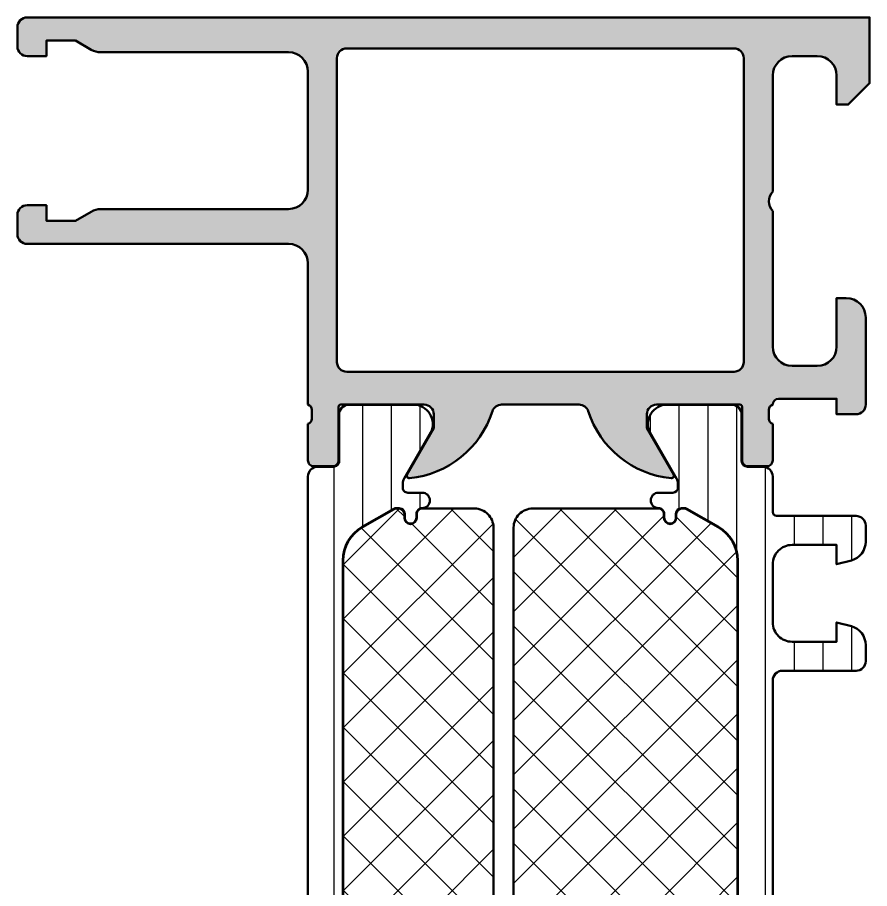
# Model space of a CAD drawing. Extents: x 0 to 95, y 0 to 90.
# Drawn here: x 0 to 44, y 45 to 90 of the extents above; entities that cross this region are included whole.
import ezdxf

# ---------------------------------------------------------------- set-up
doc = ezdxf.new("R2010")
doc.units = 0
for name, color, linetype, lineweight in [('0S-Alu contour', 7, 'Continuous', 50), ('0S-Alu hatch', 252, 'Continuous', 25), ('0S-Plastic contour', 254, 'Continuous', 50), ('0S-Plastic hatch', 253, 'Continuous', 25), ('0S-PT contour', 91, 'Continuous', 50), ('0S-PT hatch', 103, 'Continuous', 25)]:
    doc.layers.add(name, color=color, linetype=linetype, lineweight=lineweight)
pattern_1 = [(90, (0, 0), (-1.4859, 0), [])]
pattern_2 = [(135, (0, 0), (-1.403165018917055, -1.403165018917055), []), (225, (0, 0), (1.403165018917055, -1.403165018917055), [])]

# ---------------------------------------------------------------- blocks, each defined once
blk = doc.blocks.new('345560__F75E1DFD_E231_4129_A8FB_588AAE601482_')
at = {"layer": '0S-Alu hatch'}
h = blk.add_hatch(color=256, dxfattribs=at)
edge = h.paths.add_edge_path()
edge.add_line((-0.000152587890625, 89.49990844667238), (7.1e-15, 88.50054931581302))
edge.add_arc((0.5000022667218857, 88.50055158253491), 0.5000022667270168, 180.000259746513, 269.9997402539828)
edge.add_line((0.5000000000000001, 88.00054931581303), (1.5, 88.00054931581303))
edge.add_line((1.5, 88.00054931581303), (1.5, 88.80047607362555))
edge.add_line((1.5, 88.80047607362555), (3, 88.80047607362555))
edge.add_line((3, 88.80047607362555), (3.807651519775376, 88.3341827386646))
edge.add_arc((4.307631446123764, 89.2001227084251), 0.9999159754600183, 239.9985484201077, 270.0122980376761)
edge.add_line((4.307846069335965, 88.20020675599858), (14.00019645690919, 88.20017242372319))
edge.add_ellipse((14.00006323005242, 87.20017081279548), major_axis=(-1.000001619802394, 0), ratio=1, start_angle=180.0000923023688, end_angle=269.9923666757311, ccw=False)
edge.add_line((15.00006484985352, 87.20017242377833), (15.00006484985351, 81.10103225648686))
edge.add_ellipse((14.00006473016636, 81.10103236749806), major_axis=(-1.000000119687158, 0), ratio=1, start_angle=90.00754738553093, end_angle=179.9999936109432, ccw=False)
edge.add_line((14.00019645690918, 80.10103225648686), (4.307510375976555, 80.10004424989506))
edge.add_arc((4.307625398460601, 79.10010422025749), 0.9999400362530536, 90.00659069810243, 120.0015174067944)
edge.add_line((3.807632446289059, 79.96606445253178), (3, 79.49977111757084))
edge.add_line((3, 79.49977111757084), (1.5, 79.49977111757084))
edge.add_line((1.5, 79.49977111757084), (1.5, 80.30021667421147))
edge.add_line((1.5, 80.30021667421147), (0.5000762939453125, 80.30021667421147))
edge.add_arc((0.5000810911934864, 79.80021187040953), 0.5000048038249564, 90.00054971886578, 179.9907069719504)
edge.add_line((7.62939453115e-05, 79.8002929681568), (7.62939453125e-05, 78.80001068055913))
edge.add_arc((0.500081747587835, 78.80001613420166), 0.5000054536722645, 180.0006249343158, 269.9993750654182)
edge.add_line((0.5000762939453196, 78.30001068055913), (14.00006484985353, 78.30001068055913))
edge.add_ellipse((14.00006033048384, 77.30000616118946), major_axis=(-1.00000451937988, 0), ratio=1, start_angle=180.0002589398493, end_angle=269.9997410603606, ccw=False)
edge.add_line((15.00006484985351, 77.30001068056282), (15.00006484985351, 69.99993514955328))
edge.add_ellipse((14.92122840331044, 69.73241455756013), major_axis=(-0.2788950563274551, 0), ratio=1, start_angle=178.8354106259059, end_angle=253.5801235805038, ccw=False)
edge.add_line((15.20006584985351, 69.72674614956179), (15.20006584985351, 69.27315214956177))
edge.add_ellipse((14.92119775421038, 69.26749149008468), major_axis=(-0.2789255417371121, 0), ratio=1, start_angle=106.42459455535061, end_angle=181.1628700728925, ccw=False)
edge.add_line((15.00006484985352, 68.99994814956177), (15.00006484985352, 67.11993714955325))
edge.add_arc((15.3000648498535, 67.11993714955327), 0.2999999999999865, 180, 270.0000000000013)
edge.add_line((15.30006484985351, 66.81993714955328), (16.28003916889632, 66.81993714955327))
edge.add_arc((16.28003916889631, 67.11993714955327), 0.2999999999999829, 270.0000000000007, 360)
edge.add_line((16.5800391688963, 67.11993714955327), (16.5800391688963, 69.87993514955326))
edge.add_ellipse((16.70003153950177, 69.87993514955326), major_axis=(-0.1199923706054662, 0), ratio=1, start_angle=269.9999999999966, end_angle=360, ccw=False)
edge.add_line((16.70003153950178, 69.99992752015874), (21.00005722045898, 69.99992752015874))
edge.add_ellipse((21.0000732952646, 69.49994359515142), major_axis=(-0.4999839252657214, 0), ratio=1, start_angle=179.9990321746067, end_angle=270.00184209625917, ccw=False)
edge.add_line((21.50005722045899, 69.49993514955308), (21.50005722045898, 68.79993057191653))
edge.add_line((21.50005722045898, 68.79993057191653), (20.11181259155272, 66.39541244447514))
edge.add_arc((20.23566175499427, 66.3375051936843), 0.1367181954946911, 154.9409625368229, 275.5867961988164)
edge.add_arc((19.76220402024265, 71.1776857361265), 4.999999999999999, 275.5867961988124, 342.2389692797491)
edge.add_ellipse((25.00007375925604, 69.49991861106119), major_axis=(-0.5000165389589594, 0), ratio=1, start_angle=269.997523967371, end_angle=342.2389692797472, ccw=False)
edge.add_line((25.00009536743164, 69.99993514955325), (29.00003433227541, 69.99993514955327))
edge.add_ellipse((29.00005594045098, 69.49991861106122), major_axis=(-0.5000165389589456, 0), ratio=1, start_angle=197.7610307202482, end_angle=270.00247603262574, ccw=False)
edge.add_arc((34.23792567946437, 71.17768573612652), 5.000000000000013, 197.7610307202512, 264.4132038011878)
edge.add_arc((33.7644681484994, 66.33750727700465), 0.1367202887583451, 264.4132038011873, 385.0590374631719)
edge.add_line((33.88831920816955, 66.39541541440127), (32.50007629394531, 68.79993057191653))
edge.add_line((32.50007629394531, 68.79993057191653), (32.50007629394531, 69.49993514955325))
edge.add_ellipse((33.00005790830888, 69.4999459060175), major_axis=(-0.4999816144792756, 0), ratio=1, start_angle=-90.00210691621618, end_angle=0.0012326454406093035, ccw=False)
edge.add_line((33.00007629394531, 69.99992752015874), (37.30002642655684, 69.99993497608182))
edge.add_ellipse((37.3000266346315, 69.87993497608197), major_axis=(-0.1200000000000286, 0), ratio=1, start_angle=180, end_angle=270.0000993483319, ccw=False)
edge.add_line((37.42002663463153, 69.87993497608198), (37.42002663463153, 67.11976930287358))
edge.add_arc((37.72002663463153, 67.11976930287358), 0.3000000000000043, 180, 270)
edge.add_line((37.72002663463153, 66.81976930287357), (38.70000095367431, 66.81976930287357))
edge.add_arc((38.70000095367431, 67.11976930287358), 0.2999999999999971, 270, 360)
edge.add_line((39.00000095367431, 67.11976930287358), (39.00000095367431, 68.99978030288207))
edge.add_ellipse((39.07886804931749, 69.26732364340504), major_axis=(-0.2789255417371756, 0), ratio=1, start_angle=-1.1628700728833792, end_angle=73.5754054446436, ccw=False)
edge.add_line((38.7999999536743, 69.27298430288208), (38.79999995367431, 69.72657830288207))
edge.add_ellipse((39.0788374002174, 69.73224671088042), major_axis=(-0.2788950563274727, 0), ratio=1, start_angle=-73.5801235805024, end_angle=1.164589374090724, ccw=False)
edge.add_ellipse((39.30008339644741, 69.99964211026727), major_axis=(-0.3000824688878995, 0), ratio=1, start_angle=270.0044151890145, end_angle=359.9760965437253, ccw=False)
edge.add_line((39.3000602722168, 70.2997245782642), (42.29986190795898, 70.2997245782642))
edge.add_line((42.29986190795898, 70.2997245782642), (42.30001831054687, 69.49999237001225))
edge.add_line((42.30001831054687, 69.49999237001225), (43.30001831054687, 69.49999237001225))
edge.add_arc((43.30001556967927, 69.99999511087985), 0.5000027408751128, 270.0003140785698, 359.9996859215192)
edge.add_line((43.80001831054687, 69.99999237001303), (43.80001831054687, 74.49999618470952))
edge.add_arc((42.79998394497835, 74.49996181914099), 1.000034366159, 0.0019689340145208, 89.99803106562771)
edge.add_line((42.80001831054686, 75.49999618470952), (42.30001831054687, 75.49999618470952))
edge.add_line((42.30001831054687, 75.49999618470952), (42.30001831054687, 72.99999999940678))
edge.add_ellipse((41.29999848739905, 73.00001982255459), major_axis=(-1.000019823344291, 0), ratio=1, start_angle=90.00113576019208, end_angle=179.9988642393878, ccw=False)
edge.add_line((41.30001831054687, 71.99999999940678), (39.99999999999999, 71.99999999940678))
edge.add_ellipse((40.00002700151537, 73.00002700092216), major_axis=(-1.000027001879908, 0), ratio=1, start_angle=0.0015470310149794386, end_angle=89.9984529689005, ccw=False)
edge.add_line((39, 72.99999999940825), (39, 79.99999618470952))
edge.add_ellipse((39.52512921724561, 80.49999809205814), major_axis=(-0.7250948918295136, 0), ratio=1, start_angle=-43.595886366973104, end_angle=43.595886366973104, ccw=False)
edge.add_line((39, 80.99999999940678), (39, 87.00000762880131))
edge.add_ellipse((40.0000641449329, 86.99994348386844), major_axis=(-1.000064146990053, 0), ratio=1, start_angle=270.00367499819475, end_angle=359.996325001876, ccw=False)
edge.add_line((40, 88.00000762880131), (41.30001831054687, 88.00000762880131))
edge.add_ellipse((41.29996134239612, 86.99995066065055), major_axis=(-1.000056969773351, 0), ratio=1, start_angle=180.003263848682, end_angle=269.99673615133423, ccw=False)
edge.add_line((42.30001831054687, 87.00000762880158), (42.30001831054687, 85.4999999994068))
edge.add_line((42.30001831054687, 85.4999999994068), (42.9000244140625, 85.4999999994068))
edge.add_line((42.9000244140625, 85.4999999994068), (44, 86.59999847352788))
edge.add_line((44, 86.59999847352788), (44, 89.99999999940678))
edge.add_line((44, 89.99999999940678), (0.5002593994140625, 89.99999999940678))
edge.add_arc((0.4998842153732, 89.4999633338833), 0.5000368062762046, 89.9570102363881, 180.0062891481953)
edge = h.paths.add_edge_path()
edge.add_ellipse((17.00005042458343, 87.89999115502354), major_axis=(-0.500002740875127, 0), ratio=1, start_angle=270.0003140785705, end_angle=359.99968592151924, ccw=False)
edge.add_line((17.00004768371582, 88.39999389589116), (37.00001525878906, 88.39999389589116))
edge.add_ellipse((37.00001251792146, 87.89999115502354), major_axis=(-0.5000027408751199, 0), ratio=1, start_angle=180.0003140784808, end_angle=269.99968592142943, ccw=False)
edge.add_line((37.50001525878906, 87.89999389589116), (37.50001525878906, 72.19999694764977))
edge.add_ellipse((37.00001251792147, 72.19999968851658), major_axis=(-0.5000027408751128, 0), ratio=1, start_angle=90.00031407856977, end_angle=179.9996859215194, ccw=False)
edge.add_line((37.00001525878906, 71.69999694764896), (17.00004768371582, 71.69999694764896))
edge.add_ellipse((17.00005042458342, 72.19999968851658), major_axis=(-0.5000027408751163, 0), ratio=1, start_angle=0.00031407848081244083, end_angle=89.99968592143023, ccw=False)
edge.add_line((16.50004768371582, 72.19999694764897), (16.50004768371581, 87.89999389589036))
at = {"layer": '0S-Alu contour', "color": 7}
for points in [[(42.30001831054687, 87.00000762880158), (42.30001831054687, 85.4999999994068), (42.9000244140625, 85.4999999994068), (44, 86.59999847352788), (44, 89.99999999940678), (0.5002593994140625, 89.99999999940678)], [(-0.000152587890625, 89.49990844667238), (7.1e-15, 88.50054931581302)], [(0.5000000000000001, 88.00054931581303), (1.5, 88.00054931581303), (1.5, 88.80047607362555), (3, 88.80047607362555), (3.807651519775376, 88.3341827386646)], [(17.00004768371582, 88.39999389589116), (37.00001525878906, 88.39999389589116)], [(4.307846069335965, 88.20020675599858), (14.00019645690919, 88.20017242372319)], [(16.50004768371582, 72.19999694764897), (16.50004768371581, 87.89999389589036)], [(37.50001525878906, 87.89999389589116), (37.50001525878906, 72.19999694764977)], [(40, 88.00000762880131), (41.30001831054687, 88.00000762880131)], [(15.00006484985352, 87.20017242377833), (15.00006484985351, 81.10103225648686)], [(39, 80.99999999940678), (39, 87.00000762880131)], [(3.807632446289059, 79.96606445253178), (3, 79.49977111757084), (1.5, 79.49977111757084), (1.5, 80.30021667421147), (0.5000762939453125, 80.30021667421147)], [(14.00019645690918, 80.10103225648686), (4.307510375976555, 80.10004424989506)], [(7.62939453115e-05, 79.8002929681568), (7.62939453125e-05, 78.80001068055913)], [(39, 72.99999999940825), (39, 79.99999618470952)], [(0.5000762939453196, 78.30001068055913), (14.00006484985353, 78.30001068055913)], [(15.00006484985351, 77.30001068056282), (15.00006484985351, 69.99993514955328)], [(42.80001831054686, 75.49999618470952), (42.30001831054687, 75.49999618470952), (42.30001831054687, 72.99999999940678)], [(43.80001831054687, 69.99999237001303), (43.80001831054687, 74.49999618470952)], [(37.00001525878906, 71.69999694764896), (17.00004768371582, 71.69999694764896)], [(41.30001831054687, 71.99999999940678), (39.99999999999999, 71.99999999940678)], [(39.3000602722168, 70.2997245782642), (42.29986190795898, 70.2997245782642), (42.30001831054687, 69.49999237001225), (43.30001831054687, 69.49999237001225)], [(16.5800391688963, 67.11993714955327), (16.5800391688963, 69.87993514955326)], [(16.70003153950178, 69.99992752015874), (21.00005722045898, 69.99992752015874)], [(25.00009536743164, 69.99993514955325), (29.00003433227541, 69.99993514955327)], [(33.00007629394531, 69.99992752015874), (37.30002642655684, 69.99993497608182)], [(37.42002663463153, 69.87993497608198), (37.42002663463153, 67.11976930287358)], [(15.20006584985351, 69.72674614956179), (15.20006584985351, 69.27315214956177)], [(21.50005722045899, 69.49993514955308), (21.50005722045898, 68.79993057191653), (20.11181259155272, 66.39541244447514)], [(33.88831920816955, 66.39541541440127), (32.50007629394531, 68.79993057191653), (32.50007629394531, 69.49993514955325)], [(38.7999999536743, 69.27298430288208), (38.79999995367431, 69.72657830288207)], [(15.00006484985352, 68.99994814956177), (15.00006484985352, 67.11993714955325)], [(39.00000095367431, 67.11976930287358), (39.00000095367431, 68.99978030288207)], [(15.30006484985351, 66.81993714955328), (16.28003916889632, 66.81993714955327)], [(37.72002663463153, 66.81976930287357), (38.70000095367431, 66.81976930287357)]]:
    blk.add_lwpolyline(points, dxfattribs=at)
for centre, radius, start, end in [((0.4998842153732, 89.4999633338833), 0.5000368062762046, 89.9570102363881, 180.0062891481953), ((0.5000022667218857, 88.50055158253491), 0.5000022667270168, 180.000259746513, 269.9997402539828), ((4.307631446123764, 89.2001227084251), 0.9999159754600183, 239.9985484201077, 270.0122980376761), ((0.5000810911934864, 79.80021187040953), 0.5000048038249564, 90.00054971886578, 179.9907069719504), ((4.307625398460601, 79.10010422025749), 0.9999400362530536, 90.00659069810243, 120.0015174067944), ((0.500081747587835, 78.80001613420166), 0.5000054536722645, 180.0006249343158, 269.9993750654182), ((42.79998394497835, 74.49996181914099), 1.000034366159, 0.0019689340145208, 89.99803106562771), ((43.30001556967927, 69.99999511087985), 0.5000027408751128, 270.0003140785698, 359.9996859215192), ((19.76220402024265, 71.1776857361265), 4.999999999999999, 275.5867961988124, 342.2389692797491), ((34.23792567946437, 71.17768573612652), 5.000000000000013, 197.7610307202512, 264.4132038011878), ((15.3000648498535, 67.11993714955327), 0.2999999999999865, 180, 270.0000000000013), ((16.28003916889631, 67.11993714955327), 0.2999999999999829, 270.0000000000007, 0), ((37.72002663463153, 67.11976930287358), 0.3000000000000043, 180, 270), ((38.70000095367431, 67.11976930287358), 0.2999999999999971, 270, 0), ((20.23566175499427, 66.3375051936843), 0.1367181954946911, 154.9409625368229, 275.5867961988164), ((33.7644681484994, 66.33750727700465), 0.1367202887583451, 264.4132038011873, 25.05903746317188)]:
    blk.add_arc(centre, radius, start, end, dxfattribs=at)
at = {"layer": '0S-Alu contour', "color": 7, "extrusion": (0, 0, -1)}
for centre, radius, start, end in [((-17.00005042458343, 87.89999115502354), 0.500002740875127, 0.0003140784807261, 89.99968592142947), ((-37.00001251792146, 87.89999115502354), 0.5000027408751199, 90.00031407857054, 179.9996859215192), ((-14.00006323005242, 87.20017081279548), 1.000001619802394, 90.0076333242689, 179.9999076976312), ((-40.0000641449329, 86.99994348386844), 1.000064146990053, 0.0036749981240012, 89.99632500180526), ((-41.29996134239612, 86.99995066065055), 1.000056969773351, 90.00326384866578, 179.996736151318), ((-14.00006473016636, 81.10103236749806), 1.000000119687158, 180.0000063890569, 269.9924526144691), ((-39.52512921724561, 80.49999809205814), 0.7250948918295136, 316.4041136330269, 43.59588636697313), ((-14.00006033048384, 77.30000616118946), 1.00000451937988, 90.00025893963941, 179.9997410601507), ((-40.00002700151537, 73.00002700092216), 1.000027001879908, 270.0015470310995, 359.998452968985), ((-41.29999848739905, 73.00001982255459), 1.000019823344291, 180.0011357606123, 269.9988642398079), ((-17.00005042458342, 72.19999968851658), 0.5000027408751163, 270.0003140785698, 359.9996859215192), ((-37.00001251792147, 72.19999968851658), 0.5000027408751128, 180.0003140784807, 269.9996859214302), ((-39.30008339644741, 69.99964211026727), 0.3000824688878995, 0.0239034562746911, 89.9955848109855), ((-14.92122840331044, 69.73241455756013), 0.2788950563274551, 106.4198764194962, 181.1645893740941), ((-16.70003153950177, 69.87993514955326), 0.1199923706054662, 0, 90.0000000000034), ((-21.0000732952646, 69.49994359515142), 0.4999839252657214, 89.99815790374085, 180.0009678253933), ((-25.00007375925604, 69.49991861106119), 0.5000165389589594, 17.7610307202528, 90.00247603262899), ((-29.00005594045098, 69.49991861106122), 0.5000165389589456, 89.99752396737426, 162.2389692797518), ((-33.00005790830888, 69.4999459060175), 0.4999816144792756, 359.9987673545594, 90.0021069162162), ((-37.3000266346315, 69.87993497608197), 0.1200000000000286, 89.99990065166811, 180), ((-39.0788374002174, 69.73224671088042), 0.2788950563274727, 358.8354106259093, 73.5801235805025), ((-14.92119775421038, 69.26749149008468), 0.2789255417371121, 178.8371299271075, 253.5754054446494), ((-39.07886804931749, 69.26732364340504), 0.2789255417371756, 286.4245945553564, 1.162870072883403)]:
    blk.add_arc(centre, radius, start, end, dxfattribs=at)
blk = doc.blocks.new('284597__72D3A434_246E_4FCC_A354_C0F3EBDDAFE9___BF490424_0900_4140_B827_EACCBEF8A951_')
at = {"layer": '0S-Plastic hatch'}
h = blk.add_hatch(dxfattribs=at)
h.set_pattern_fill('ANSI31', color=256, scale=0.4680000000000001, angle=45, style=0)
h.set_pattern_definition(pattern_1)
edge = h.paths.add_edge_path()
edge.add_line((43.79999999999971, 62.91925077607961), (43.79999999999971, 63.749999999454))
edge.add_arc((43.29999999999973, 63.74999999945401), 0.4999999999999858, 0, 89.9999999999992)
edge.add_line((43.29999999999974, 64.24999999945399), (39.19999999999973, 64.24999999945393))
edge.add_ellipse((39.19999999999974, 64.44999999945395), major_axis=(-0.200000000000017, 0), ratio=1, start_angle=0, end_angle=89.99999999999591, ccw=False)
edge.add_line((38.99999999999972, 64.44999999945401), (38.99999999999972, 66.29000567836346))
edge.add_arc((38.50000267890202, 66.29000567836346), 0.4999973210976947, 0, 90.00030698202455)
edge.add_line((38.49999999999284, 66.79000299945398), (37.68966866665948, 66.79000299945396))
edge.add_ellipse((37.68966866665948, 67.09000299945396), major_axis=(-0.2999999999999971, 0), ratio=1, start_angle=0, end_angle=90, ccw=False)
edge.add_line((37.38966866665947, 67.09000299945397), (37.3900006170565, 69.49000138239026))
edge.add_arc((36.89000463961789, 69.49000402201533), 0.4999959774455975, 359.9996975182267, 450.0003024811858)
edge.add_line((36.89000199999281, 69.98999999945396), (33.41346050189333, 69.98999999945394))
edge.add_arc((33.55577115088467, 69.00018192473111), 0.9999960709244582, 98.18160805189915, 212.72701609984)
edge.add_line((32.71451850189334, 68.45954699945398), (34.03303535120448, 66.17580851278171))
edge.add_ellipse((33.60002263447405, 65.92580853848213), major_axis=(-0.5000000000000551, 0), ratio=1, start_angle=179.994256176766, end_angle=209.9999965993447, ccw=False)
edge.add_line((34.10002263196166, 65.92575841416834), (34.0999999999903, 65.69999999947152))
edge.add_ellipse((33.8499999999728, 65.69999999947147), major_axis=(-0.2500000000175007, 0), ratio=1, start_angle=90.00000000000159, end_angle=180, ccw=False)
edge.add_line((33.84999999997281, 65.44999999945398), (33.09959336060873, 65.44999999945395))
edge.add_arc((33.09959336060873, 65.05074092633718), 0.3992590731167524, 90, 270)
edge.add_ellipse((33.09959336060874, 64.34999999945389), major_axis=(-0.3014818537665604, 0), ratio=1, start_angle=180, end_angle=270.00000000000273, ccw=False)
edge.add_line((33.40107521437531, 64.34999999945394), (33.40107521437531, 64.14942920416772))
edge.add_arc((33.70050441908907, 64.14942920416775), 0.2994292047137605, 180, 360)
edge.add_line((33.99993362380282, 64.14942920416777), (33.99993362380283, 64.34999999945404))
edge.add_ellipse((34.2999336238028, 64.34999999945401), major_axis=(-0.2999999999999616, 0), ratio=1, start_angle=273.3936392714543, end_angle=360, ccw=False)
edge.add_line((34.28217495791436, 64.64947392116648), (34.46501280946016, 64.6494739211665))
edge.add_ellipse((34.46501280946029, 64.44947392116656), major_axis=(-0.199999999999946, 0), ratio=1, start_angle=240.000000000026, end_angle=270.0000000000346, ccw=False)
edge.add_line((34.56501280946018, 64.62267900192344), (36.19999999999973, 63.67871870734372))
edge.add_ellipse((35.19999999999978, 61.94666789977491), major_axis=(-1.999999999999923, 0), ratio=1, start_angle=180, end_angle=240.0000000000004, ccw=False)
edge.add_line((37.1999999999997, 61.94666789977495), (37.19999999999972, 20.55333209908583))
edge.add_ellipse((35.19999999999972, 20.55333209908588), major_axis=(-2, 0), ratio=1, start_angle=119.9999999999996, end_angle=180, ccw=False)
edge.add_line((36.19999999999971, 18.82128129151699), (34.56501280946021, 17.87732099693748))
edge.add_ellipse((34.46501280945999, 18.05052607769425), major_axis=(-0.200000000000008, 0), ratio=1, start_angle=90.00000000007333, end_angle=120.00000000006969, ccw=False)
edge.add_line((34.46501280946025, 17.85052607769425), (34.28217495791435, 17.8505260776943))
edge.add_ellipse((34.29993362380278, 18.14999999940675), major_axis=(-0.2999999999999501, 0), ratio=1, start_angle=0, end_angle=86.60636072854561, ccw=False)
edge.add_line((33.99993362380283, 18.14999999940674), (33.99993362380283, 18.350570794693))
edge.add_arc((33.70050441908907, 18.350570794693), 0.2994292047137676, 0, 180)
edge.add_line((33.40107521437531, 18.350570794693), (33.40107521437531, 18.14999999940674))
edge.add_ellipse((33.09959336060878, 18.14999999940684), major_axis=(-0.301481853766532, 0), ratio=1, start_angle=89.9999999999892, end_angle=180, ccw=False)
edge.add_arc((33.09959336060873, 17.44925907252355), 0.3992590731167524, 90, 270)
edge.add_line((33.09959336060873, 17.0499999994068), (33.84999999997285, 17.04999999940677))
edge.add_ellipse((33.84999999997283, 16.7999999993893), major_axis=(-0.2500000000174722, 0), ratio=1, start_angle=180, end_angle=269.9999999999951, ccw=False)
edge.add_line((34.0999999999903, 16.79999999938921), (34.10002263196167, 16.57424158469241))
edge.add_ellipse((33.6000236536928, 16.57419118733457), major_axis=(-0.4999989808087619, 0), ratio=1, start_angle=150.0000347009637, end_angle=180.0057751236176, ccw=False)
edge.add_line((34.03303562435065, 16.32419195918214), (32.71451850189334, 14.04045299940676))
edge.add_arc((33.55577115088468, 13.49981807412962), 0.9999960709244718, 147.2729839001593, 261.8183919481001)
edge.add_line((33.41346050189333, 12.50999999940677), (36.89000199999282, 12.50999999940677))
edge.add_arc((36.89000463961788, 13.00999597684539), 0.4999959774455904, 269.9996975188158, 360.0003024817733)
edge.add_line((37.3900006170565, 13.00999861647048), (37.38966866665947, 15.40999699940676))
edge.add_ellipse((37.68966866665948, 15.40999699940676), major_axis=(-0.3000000000000043, 0), ratio=1, start_angle=269.99999999999864, end_angle=360, ccw=False)
edge.add_line((37.68966866665949, 15.70999699940677), (38.49999999999284, 15.70999699940677))
edge.add_arc((38.50000267890203, 16.20999432049728), 0.4999973210976877, 269.9996930179747, 360)
edge.add_line((38.99999999999972, 16.20999432049728), (38.99999999999972, 18.04999999940671))
edge.add_ellipse((39.19999999999974, 18.04999999940677), major_axis=(-0.2000000000000242, 0), ratio=1, start_angle=270.00000000001427, end_angle=360, ccw=False)
edge.add_line((39.1999999999997, 18.24999999940679), (43.29999999999972, 18.24999999940673))
edge.add_arc((43.29999999999972, 18.74999999940672), 0.4999999999999929, 270.0000000000008, 360)
edge.add_line((43.79999999999971, 18.74999999940673), (43.79999999999971, 19.5807492227811))
edge.add_arc((42.79999999999972, 19.58074922278112), 0.9999999999999857, 0, 74.99999999999898)
edge.add_line((43.05881904510226, 20.54667504907017), (42.29999999999972, 20.74999999940679))
edge.add_line((42.29999999999972, 20.74999999940679), (42.29999999999971, 19.74999999940679))
edge.add_line((42.29999999999971, 19.74999999940679), (39.99999999999971, 19.74999999940679))
edge.add_ellipse((39.99999999999971, 20.74999999940679), major_axis=(-1, 0), ratio=1, start_angle=0, end_angle=90, ccw=False)
edge.add_line((38.99999999999972, 20.74999999940679), (38.99999999999972, 23.74999999940685))
edge.add_ellipse((39.99999999999966, 23.74999999940679), major_axis=(-0.999999999999943, 0), ratio=1, start_angle=269.99999999999756, end_angle=360, ccw=False)
edge.add_line((39.9999999999997, 24.74999999940673), (42.29999999999971, 24.74999999940676))
edge.add_line((42.29999999999971, 24.74999999940676), (42.29999999999971, 23.74999999940685))
edge.add_line((42.29999999999971, 23.74999999940685), (43.05881904510217, 23.95332494974333))
edge.add_arc((42.79999999999962, 24.91925077603249), 1.000000000000101, 285.0000000000001, 360)
edge.add_line((43.79999999999972, 24.91925077603248), (43.79999999999971, 25.74999999940682))
edge.add_arc((43.29999999999976, 25.74999999940683), 0.4999999999999645, 0, 89.9999999999992)
edge.add_line((43.29999999999976, 26.24999999940679), (39.49999999999972, 26.24999999940679))
edge.add_ellipse((39.49999999999969, 26.74999999940677), major_axis=(-0.4999999999999787, 0), ratio=1, start_angle=0, end_angle=90.00000000000239, ccw=False)
edge.add_line((38.99999999999972, 26.74999999940676), (38.99999999999972, 55.74999999945392))
edge.add_ellipse((39.49999999999973, 55.74999999945395), major_axis=(-0.5000000000000142, 0), ratio=1, start_angle=270.00000000000165, end_angle=360, ccw=False)
edge.add_line((39.49999999999972, 56.24999999945397), (43.29999999999978, 56.24999999945397))
edge.add_arc((43.29999999999975, 56.74999999945393), 0.4999999999999645, 270.0000000000041, 360)
edge.add_line((43.79999999999971, 56.74999999945396), (43.79999999999972, 57.58074922282837))
edge.add_arc((42.79999999999975, 57.58074922282837), 0.9999999999999573, 0, 75.00000000000068)
edge.add_line((43.05881904510225, 58.5466750491174), (42.29999999999971, 58.74999999945398))
edge.add_line((42.29999999999971, 58.74999999945398), (42.29999999999971, 57.74999999945396))
edge.add_line((42.29999999999971, 57.74999999945396), (39.99999999999975, 57.74999999945396))
edge.add_ellipse((39.99999999999972, 58.74999999945398), major_axis=(-1.000000000000007, 0), ratio=1, start_angle=0, end_angle=90.00000000000159, ccw=False)
edge.add_line((38.99999999999972, 58.74999999945397), (38.99999999999972, 61.74999999945399))
edge.add_ellipse((39.99999999999971, 61.74999999945398), major_axis=(-0.9999999999999928, 0), ratio=1, start_angle=269.99999999999756, end_angle=360, ccw=False)
edge.add_line((39.99999999999975, 62.74999999945396), (42.29999999999971, 62.74999999945392))
edge.add_line((42.29999999999971, 62.74999999945392), (42.29999999999971, 61.74999999945399))
edge.add_line((42.29999999999971, 61.74999999945399), (43.05881904510228, 61.95332494979066))
edge.add_arc((42.79999999999981, 62.91925077607963), 0.9999999999999023, 284.9999999999985, 360)
at = {"layer": '0S-Plastic contour', "color": 7}
for points in [[(36.89000199999281, 69.98999999945396), (33.41346050189333, 69.98999999945394)], [(37.38966866665947, 67.09000299945397), (37.3900006170565, 69.49000138239026)], [(32.71451850189334, 68.45954699945398), (34.03303535120448, 66.17580851278171)], [(38.49999999999284, 66.79000299945398), (37.68966866665948, 66.79000299945396)], [(38.99999999999972, 64.44999999945401), (38.99999999999972, 66.29000567836346)], [(34.10002263196166, 65.92575841416834), (34.0999999999903, 65.69999999947152)], [(33.84999999997281, 65.44999999945398), (33.09959336060873, 65.44999999945395)], [(34.28217495791436, 64.64947392116648), (34.46501280946016, 64.6494739211665)], [(34.56501280946018, 64.62267900192344), (36.19999999999973, 63.67871870734372)], [(33.40107521437531, 64.34999999945394), (33.40107521437531, 64.14942920416772)], [(33.99993362380282, 64.14942920416777), (33.99993362380283, 64.34999999945404)], [(43.29999999999974, 64.24999999945399), (39.19999999999973, 64.24999999945393)], [(43.79999999999971, 62.91925077607961), (43.79999999999971, 63.749999999454)], [(39.99999999999975, 62.74999999945396), (42.29999999999971, 62.74999999945392), (42.29999999999971, 61.74999999945399), (43.05881904510228, 61.95332494979066)], [(37.1999999999997, 61.94666789977495), (37.19999999999972, 20.55333209908583)], [(38.99999999999972, 58.74999999945397), (38.99999999999972, 61.74999999945399)], [(43.05881904510225, 58.5466750491174), (42.29999999999971, 58.74999999945398), (42.29999999999971, 57.74999999945396), (39.99999999999975, 57.74999999945396)], [(43.79999999999971, 56.74999999945396), (43.79999999999972, 57.58074922282837)], [(39.49999999999972, 56.24999999945397), (43.29999999999978, 56.24999999945397)], [(38.99999999999972, 26.74999999940676), (38.99999999999972, 55.74999999945392)], [(43.29999999999976, 26.24999999940679), (39.49999999999972, 26.24999999940679)], [(43.79999999999972, 24.91925077603248), (43.79999999999971, 25.74999999940682)], [(39.9999999999997, 24.74999999940673), (42.29999999999971, 24.74999999940676), (42.29999999999971, 23.74999999940685), (43.05881904510217, 23.95332494974333)], [(38.99999999999972, 20.74999999940679), (38.99999999999972, 23.74999999940685)], [(43.05881904510226, 20.54667504907017), (42.29999999999972, 20.74999999940679), (42.29999999999971, 19.74999999940679), (39.99999999999971, 19.74999999940679)], [(43.79999999999971, 18.74999999940673), (43.79999999999971, 19.5807492227811)], [(36.19999999999971, 18.82128129151699), (34.56501280946021, 17.87732099693748)], [(33.40107521437531, 18.350570794693), (33.40107521437531, 18.14999999940674)], [(33.99993362380283, 18.14999999940674), (33.99993362380283, 18.350570794693)], [(38.99999999999972, 16.20999432049728), (38.99999999999972, 18.04999999940671)], [(39.1999999999997, 18.24999999940679), (43.29999999999972, 18.24999999940673)], [(34.46501280946025, 17.85052607769425), (34.28217495791435, 17.8505260776943)], [(33.09959336060873, 17.0499999994068), (33.84999999997285, 17.04999999940677)], [(34.0999999999903, 16.79999999938921), (34.10002263196167, 16.57424158469241)], [(34.03303562435065, 16.32419195918214), (32.71451850189334, 14.04045299940676)], [(37.3900006170565, 13.00999861647048), (37.38966866665947, 15.40999699940676)], [(37.68966866665949, 15.70999699940677), (38.49999999999284, 15.70999699940677)], [(33.41346050189333, 12.50999999940677), (36.89000199999282, 12.50999999940677)]]:
    blk.add_lwpolyline(points, dxfattribs=at)
for centre, radius, start, end in [((33.55577115088467, 69.00018192473111), 0.9999960709244582, 98.18160805189915, 212.72701609984), ((36.89000463961789, 69.49000402201533), 0.4999959774455975, 359.9996975182267, 90.00030248118587), ((38.50000267890202, 66.29000567836346), 0.4999973210976947, 0, 90.00030698202455), ((33.09959336060873, 65.05074092633718), 0.3992590731167524, 90, 270), ((33.70050441908907, 64.14942920416775), 0.2994292047137605, 180, 0), ((43.29999999999973, 63.74999999945401), 0.4999999999999858, 0, 89.9999999999992), ((42.79999999999981, 62.91925077607963), 0.9999999999999023, 284.9999999999985, 0), ((42.79999999999975, 57.58074922282837), 0.9999999999999573, 0, 75.00000000000068), ((43.29999999999975, 56.74999999945393), 0.4999999999999645, 270.0000000000041, 0), ((43.29999999999976, 25.74999999940683), 0.4999999999999645, 0, 89.9999999999992), ((42.79999999999962, 24.91925077603249), 1.000000000000101, 285.0000000000001, 0), ((42.79999999999972, 19.58074922278112), 0.9999999999999857, 0, 74.99999999999898), ((33.70050441908907, 18.350570794693), 0.2994292047137676, 0, 180), ((43.29999999999972, 18.74999999940672), 0.4999999999999929, 270.0000000000008, 0), ((33.09959336060873, 17.44925907252355), 0.3992590731167524, 90, 270), ((38.50000267890203, 16.20999432049728), 0.4999973210976877, 269.9996930179747, 0), ((33.55577115088468, 13.49981807412962), 0.9999960709244718, 147.2729839001593, 261.8183919481001), ((36.89000463961788, 13.00999597684539), 0.4999959774455904, 269.9996975188158, 0.0003024817733149)]:
    blk.add_arc(centre, radius, start, end, dxfattribs=at)
at = {"layer": '0S-Plastic contour', "color": 7, "extrusion": (0, 0, -1)}
for centre, radius, start, end in [((-37.68966866665948, 67.09000299945396), 0.2999999999999971, 270, 0), ((-33.60002263447405, 65.92580853848213), 0.5000000000000551, 150.0000034006553, 180.0057438232341), ((-33.8499999999728, 65.69999999947147), 0.2500000000175007, 180, 269.9999999999984), ((-33.09959336060874, 64.34999999945389), 0.3014818537665604, 89.99999999999729, 180), ((-34.2999336238028, 64.34999999945401), 0.2999999999999616, 0, 86.60636072854572), ((-34.46501280946029, 64.44947392116656), 0.199999999999946, 89.9999999999654, 119.999999999974), ((-39.19999999999974, 64.44999999945395), 0.200000000000017, 270.0000000000041, 0), ((-35.19999999999978, 61.94666789977491), 1.999999999999923, 119.9999999999996, 180), ((-39.99999999999971, 61.74999999945398), 0.9999999999999928, 0, 90.00000000000244), ((-39.99999999999972, 58.74999999945398), 1.000000000000007, 269.9999999999984, 0), ((-39.49999999999973, 55.74999999945395), 0.5000000000000142, 0, 89.99999999999837), ((-39.49999999999969, 26.74999999940677), 0.4999999999999787, 269.9999999999976, 0), ((-39.99999999999966, 23.74999999940679), 0.999999999999943, 0, 90.00000000000244), ((-39.99999999999971, 20.74999999940679), 1, 270, 0), ((-35.19999999999972, 20.55333209908588), 2, 180, 240.0000000000004), ((-33.09959336060878, 18.14999999940684), 0.301481853766532, 180, 270.0000000000108), ((-34.29993362380278, 18.14999999940675), 0.2999999999999501, 273.3936392714544, 0), ((-39.19999999999974, 18.04999999940677), 0.2000000000000242, 0, 89.99999999998575), ((-34.46501280945999, 18.05052607769425), 0.200000000000008, 239.9999999999303, 269.9999999999267), ((-33.84999999997283, 16.7999999993893), 0.2500000000174722, 90.00000000000487, 180), ((-33.6000236536928, 16.57419118733457), 0.4999989808087619, 179.9942248763824, 209.9999652990364), ((-37.68966866665948, 15.40999699940676), 0.3000000000000043, 0, 90.00000000000136)]:
    blk.add_arc(centre, radius, start, end, dxfattribs=at)
blk = doc.blocks.new('442330__D44042E5_1389_407C_BDB5_05255026D23F_')
at = {"layer": '0S-PT hatch'}
h = blk.add_hatch(dxfattribs=at)
h.set_pattern_fill('ANSI37', color=256, scale=0.625, angle=90, style=0)
h.set_pattern_definition(pattern_2)
edge = h.paths.add_edge_path()
edge.add_line((33.0995933606086, 64.63020331910228), (26.60000000001683, 64.6302033191494))
edge.add_arc((26.59999999999969, 63.65020331914943), 0.9799999999999685, 89.99999999899781, 180)
edge.add_line((25.61999999999972, 63.65020331914942), (25.61999999999972, 18.8497966797113))
edge.add_arc((26.59999999999972, 18.84979667971129), 0.9799999999999968, 180, 270.0000000000002)
edge.add_line((26.59999999999972, 17.86979667971129), (33.10107521437531, 17.86979667971129))
edge.add_arc((33.1010752143753, 18.1497966797113), 0.2800000000000082, 270.0000000000014, 360)
edge.add_line((33.38107521437531, 18.14979667971131), (33.38107521437531, 18.35036747499755))
edge.add_ellipse((33.70050441908907, 18.35036747499755), major_axis=(-0.3194292047137636, 0), ratio=1, start_angle=180, end_angle=360, ccw=False)
edge.add_line((34.01993362380284, 18.35036747499755), (34.01993362380284, 18.14979667971131))
edge.add_arc((34.29993362380283, 18.14979667971131), 0.279999999999994, 180, 266.4872129359728)
edge.add_line((34.28277766033128, 17.87032275799881), (34.46501280946018, 17.87032275799882))
edge.add_arc((34.46501280946018, 18.05032275799881), 0.1799999999999926, 270, 300.0000000000001)
edge.add_line((34.55501280946017, 17.89443818531762), (36.18999999999971, 18.83839847989719))
edge.add_arc((35.19999999999973, 20.55312877939037), 1.979999999999982, 299.9999999999996, 360)
edge.add_line((37.17999999999971, 20.55312877939037), (37.1799999999997, 61.94646458007941))
edge.add_arc((35.1999999999997, 61.94646458007941), 1.980000000000003, 0, 59.99999999999952)
edge.add_line((36.18999999999971, 63.66119487957259), (34.55501280946015, 64.60515517415216))
edge.add_arc((34.46501280946016, 64.44927060147103), 0.179999999999936, 59.99999999999221, 89.99999999999095)
edge.add_line((34.46501280946019, 64.62927060147096), (34.28277766033118, 64.62927060147096))
edge.add_arc((34.29993362380284, 64.34979667975847), 0.280000000000004, 93.51278706404896, 180)
edge.add_line((34.01993362380284, 64.34979667975847), (34.01993362380283, 64.14922588447223))
edge.add_ellipse((33.69996681190126, 64.14922588447223), major_axis=(-0.3199668119015655, 0), ratio=1, start_angle=0, end_angle=180, ccw=False)
edge.add_line((33.3799999999997, 64.14922588447223), (33.37999999999969, 64.34979667971129))
edge.add_arc((33.09959336060865, 64.34979667971125), 0.2804066393910318, 0, 90.00000000001017)
at = {"layer": '0S-PT contour', "color": 7}
for points in [[(33.0995933606086, 64.63020331910228), (26.60000000001683, 64.6302033191494)], [(34.46501280946019, 64.62927060147096), (34.28277766033118, 64.62927060147096)], [(36.18999999999971, 63.66119487957259), (34.55501280946015, 64.60515517415216)], [(33.3799999999997, 64.14922588447223), (33.37999999999969, 64.34979667971129)], [(34.01993362380284, 64.34979667975847), (34.01993362380283, 64.14922588447223)], [(25.61999999999972, 63.65020331914942), (25.61999999999972, 18.8497966797113)], [(37.17999999999971, 20.55312877939037), (37.1799999999997, 61.94646458007941)], [(34.55501280946017, 17.89443818531762), (36.18999999999971, 18.83839847989719)], [(33.38107521437531, 18.14979667971131), (33.38107521437531, 18.35036747499755)], [(34.01993362380284, 18.35036747499755), (34.01993362380284, 18.14979667971131)], [(26.59999999999972, 17.86979667971129), (33.10107521437531, 17.86979667971129)], [(34.28277766033128, 17.87032275799881), (34.46501280946018, 17.87032275799882)]]:
    blk.add_lwpolyline(points, dxfattribs=at)
for centre, radius, start, end in [((26.59999999999969, 63.65020331914943), 0.9799999999999685, 89.99999999899781, 180), ((33.09959336060865, 64.34979667971125), 0.2804066393910318, 0, 90.00000000001017), ((34.29993362380284, 64.34979667975847), 0.280000000000004, 93.51278706404896, 180), ((34.46501280946016, 64.44927060147103), 0.179999999999936, 59.99999999999221, 89.99999999999095), ((35.1999999999997, 61.94646458007941), 1.980000000000003, 0, 59.99999999999952), ((35.19999999999973, 20.55312877939037), 1.979999999999982, 299.9999999999996, 0), ((26.59999999999972, 18.84979667971129), 0.9799999999999968, 180, 270.0000000000002), ((33.1010752143753, 18.1497966797113), 0.2800000000000082, 270.0000000000014, 0), ((34.29993362380283, 18.14979667971131), 0.279999999999994, 180, 266.4872129359728), ((34.46501280946018, 18.05032275799881), 0.1799999999999926, 270, 300.0000000000001)]:
    blk.add_arc(centre, radius, start, end, dxfattribs=at)
at = {"layer": '0S-PT contour', "color": 7, "extrusion": (0, 0, -1)}
for centre, radius, start, end in [((-33.69996681190126, 64.14922588447223), 0.3199668119015655, 180, 0), ((-33.70050441908907, 18.35036747499755), 0.3194292047137637, 0, 180)]:
    blk.add_arc(centre, radius, start, end, dxfattribs=at)
blk = doc.blocks.new('442330__680DD645_749F_44BC_A41C_B637828D961E_')
at = {"layer": '0S-PT hatch'}
h = blk.add_hatch(dxfattribs=at)
h.set_pattern_fill('ANSI37', color=256, scale=0.625, angle=90, style=0)
h.set_pattern_definition(pattern_2)
edge = h.paths.add_edge_path()
edge.add_arc((23.60000000000002, 63.65020331914942), 0.9799999999999685, 0, 90.0000000010022)
edge.add_line((23.59999999998287, 64.63020331914939), (20.90040663939131, 64.63020331910228))
edge.add_arc((20.90040663939114, 64.34979667971115), 0.2804066393911313, 89.99999999996515, 180)
edge.add_line((20.62000000000001, 64.34979667971129), (20.62, 64.14922588447223))
edge.add_ellipse((20.30003318809844, 64.14922588447223), major_axis=(-0.3199668119015619, 0), ratio=1, start_angle=0, end_angle=180, ccw=False)
edge.add_line((19.98006637619688, 64.14922588447223), (19.98006637619687, 64.34979667975847))
edge.add_arc((19.70006637619687, 64.34979667975847), 0.2799999999999976, 0, 86.48721293600926)
edge.add_line((19.71722233966825, 64.62927060147098), (19.53498719053951, 64.62927060147096))
edge.add_arc((19.53498719053953, 64.44927060147103), 0.1799999999999358, 90.0000000000068, 120.0000000000078)
edge.add_line((19.44498719053954, 64.60515517415216), (17.80999999999998, 63.66119487957259))
edge.add_arc((18.79999999999998, 61.94646458007941), 1.979999999999994, 120, 180)
edge.add_line((16.81999999999998, 61.94646458007941), (16.81999999999998, 20.55312877939037))
edge.add_arc((18.79999999999997, 20.55312877939037), 1.979999999999989, 180, 240.0000000000002)
edge.add_line((17.80999999999998, 18.83839847989719), (19.44498719053953, 17.89443818531762))
edge.add_arc((19.53498719053954, 18.05032275799881), 0.1799999999999941, 239.9999999999963, 269.9999999999954)
edge.add_line((19.53498719053952, 17.87032275799881), (19.71722233966843, 17.87032275799881))
edge.add_arc((19.70006637619687, 18.1497966797113), 0.2799999999999903, 273.5127870640273, 360)
edge.add_line((19.98006637619686, 18.14979667971131), (19.98006637619687, 18.35036747499755))
edge.add_ellipse((20.29949558091063, 18.35036747499755), major_axis=(-0.3194292047137601, 0), ratio=1, start_angle=180, end_angle=360, ccw=False)
edge.add_line((20.61892478562439, 18.35036747499755), (20.61892478562439, 18.14979667971131))
edge.add_arc((20.8989247856244, 18.1497966797113), 0.2800000000000082, 180, 269.9999999999985)
edge.add_line((20.8989247856244, 17.86979667971129), (23.59999999999998, 17.86979667971129))
edge.add_arc((23.59999999999998, 18.84979667971129), 0.9799999999999968, 270, 360)
edge.add_line((24.57999999999998, 18.8497966797113), (24.57999999999998, 63.65020331914943))
at = {"layer": '0S-PT contour', "color": 7}
for points in [[(19.44498719053954, 64.60515517415216), (17.80999999999998, 63.66119487957259)], [(19.71722233966825, 64.62927060147098), (19.53498719053951, 64.62927060147096)], [(23.59999999998287, 64.63020331914939), (20.90040663939131, 64.63020331910228)], [(19.98006637619688, 64.14922588447223), (19.98006637619687, 64.34979667975847)], [(20.62000000000001, 64.34979667971129), (20.62, 64.14922588447223)], [(24.57999999999998, 18.8497966797113), (24.57999999999998, 63.65020331914943)], [(16.81999999999998, 61.94646458007941), (16.81999999999998, 20.55312877939037)], [(17.80999999999998, 18.83839847989719), (19.44498719053953, 17.89443818531762)], [(19.98006637619686, 18.14979667971131), (19.98006637619687, 18.35036747499755)], [(20.61892478562439, 18.35036747499755), (20.61892478562439, 18.14979667971131)], [(19.53498719053952, 17.87032275799881), (19.71722233966843, 17.87032275799881)], [(20.8989247856244, 17.86979667971129), (23.59999999999998, 17.86979667971129)]]:
    blk.add_lwpolyline(points, dxfattribs=at)
for centre, radius, start, end in [((19.53498719053953, 64.44927060147103), 0.1799999999999358, 90.0000000000068, 120.0000000000078), ((19.70006637619687, 64.34979667975847), 0.2799999999999976, 0, 86.48721293600926), ((20.90040663939114, 64.34979667971115), 0.2804066393911313, 89.99999999996515, 180), ((23.60000000000002, 63.65020331914942), 0.9799999999999685, 0, 90.0000000010022), ((18.79999999999998, 61.94646458007941), 1.979999999999994, 120, 180), ((18.79999999999997, 20.55312877939037), 1.979999999999989, 180, 240.0000000000002), ((23.59999999999998, 18.84979667971129), 0.9799999999999968, 270, 0), ((19.70006637619687, 18.1497966797113), 0.2799999999999903, 273.5127870640273, 0), ((20.8989247856244, 18.1497966797113), 0.2800000000000082, 180, 269.9999999999985), ((19.53498719053954, 18.05032275799881), 0.1799999999999941, 239.9999999999963, 269.9999999999954)]:
    blk.add_arc(centre, radius, start, end, dxfattribs=at)
at = {"layer": '0S-PT contour', "color": 7, "extrusion": (0, 0, -1)}
for centre, radius, start, end in [((-20.30003318809844, 64.14922588447223), 0.3199668119015619, 180, 0), ((-20.29949558091063, 18.35036747499755), 0.3194292047137601, 0, 180)]:
    blk.add_arc(centre, radius, start, end, dxfattribs=at)
blk = doc.blocks.new('284597__E806CB7B_E26C_45E4_B5F8_219B3DFB6064___9B0FBC02_4B99_414A_9BFA_FE2AA5CD56C4_')
at = {"layer": '0S-Plastic hatch'}
h = blk.add_hatch(dxfattribs=at)
h.set_pattern_fill('ANSI31', color=256, scale=0.4680000000000001, angle=45, style=0)
h.set_pattern_definition(pattern_1)
edge = h.paths.add_edge_path()
edge.add_ellipse((15.49999732109081, 66.29000567832317), major_axis=(-0.4999973210907936, 0), ratio=1, start_angle=269.99969301797483, end_angle=360, ccw=False)
edge.add_line((15.5, 66.79000299940678), (16.31033133333333, 66.7900029994068))
edge.add_arc((16.31033133333334, 67.09000299940679), 0.2999999999999971, 269.9999999999986, 360)
edge.add_line((16.61033133333333, 67.09000299940678), (16.60999938293631, 69.49000138234308))
edge.add_ellipse((17.10999536037495, 69.49000402196815), major_axis=(-0.4999959774456081, 0), ratio=1, start_angle=-90.00030248118497, end_angle=0.0003024817733034979, ccw=False)
edge.add_line((17.10999800000001, 69.98999999940679), (20.58653949809945, 69.98999999940679))
edge.add_ellipse((20.44422884910812, 69.00018192468394), major_axis=(-0.9999960709244723, 0), ratio=1, start_angle=147.2729839001598, end_angle=261.81839194810095, ccw=False)
edge.add_line((21.28548149809946, 68.4595469994068), (19.96696464879522, 66.17580851274639))
edge.add_arc((20.39997736552558, 65.92580853844684), 0.4999999999999723, 150.0000034006554, 180.0057438232341)
edge.add_line((19.89997736803805, 65.92575841413304), (19.9000000000094, 65.69999999947152))
edge.add_arc((20.15000000002688, 65.69999999947149), 0.2500000000174758, 180, 270.0000000000025)
edge.add_line((20.15000000002689, 65.449999999454), (20.90040663939098, 65.44999999945395))
edge.add_ellipse((20.90040663939098, 65.05074092633718), major_axis=(-0.3992590731167524, 0), ratio=1, start_angle=90, end_angle=270, ccw=False)
edge.add_arc((20.90040663939097, 64.34999999945387), 0.3014818537665604, 89.99999999999729, 180)
edge.add_line((20.59892478562441, 64.34999999945393), (20.5989247856244, 64.14942920416772))
edge.add_ellipse((20.29949558091064, 64.14942920416776), major_axis=(-0.2994292047137605, 0), ratio=1, start_angle=0, end_angle=180, ccw=False)
edge.add_line((20.00006637619688, 64.14942920416776), (20.00006637619687, 64.34999999945401))
edge.add_arc((19.70006637619691, 64.34999999945398), 0.2999999999999652, 0, 86.60636072854504)
edge.add_line((19.71782504208534, 64.64947392116645), (19.53498719053955, 64.6494739211665))
edge.add_arc((19.53498719053947, 64.44947392116634), 0.2000000000001592, 89.9999999999776, 119.999999999974)
edge.add_line((19.43498719053947, 64.62267900192342), (17.79999999999996, 63.67871870734371))
edge.add_arc((18.79999999999989, 61.94666789977492), 1.999999999999893, 119.9999999999993, 180)
edge.add_line((16.79999999999999, 61.94666789977495), (16.79999999999999, 20.55333209908583))
edge.add_arc((18.79999999999995, 20.55333209908585), 1.99999999999996, 180, 240.000000000001)
edge.add_line((17.8, 18.82128129151699), (19.43498719053949, 17.87732099693748))
edge.add_arc((19.5349871905397, 18.05052607769425), 0.2000000000000093, 239.9999999999317, 269.9999999999288)
edge.add_line((19.53498719053945, 17.85052607769425), (19.71782504208535, 17.85052607769431))
edge.add_arc((19.70006637619692, 18.14999999940675), 0.2999999999999428, 273.3936392714538, 360)
edge.add_line((20.00006637619687, 18.14999999940674), (20.00006637619687, 18.35057079469301))
edge.add_ellipse((20.29949558091063, 18.350570794693), major_axis=(-0.2994292047137605, 0), ratio=1, start_angle=180, end_angle=360, ccw=False)
edge.add_line((20.59892478562439, 18.35057079469303), (20.59892478562439, 18.14999999940674))
edge.add_arc((20.90040663939092, 18.14999999940683), 0.3014818537665249, 180, 270.0000000000108)
edge.add_ellipse((20.90040663939098, 17.44925907252355), major_axis=(-0.3992590731167524, 0), ratio=1, start_angle=90.00000000000051, end_angle=270.0000000000005, ccw=False)
edge.add_line((20.90040663939098, 17.0499999994068), (20.15000000002685, 17.04999999940677))
edge.add_arc((20.15000000002688, 16.79999999938929), 0.2500000000174793, 90.00000000000651, 180)
edge.add_line((19.90000000000939, 16.79999999938921), (19.89997736803804, 16.57424158468056))
edge.add_arc((20.39997736552559, 16.57419146036676), 0.4999999999999926, 179.9942561767658, 209.9999965993448)
edge.add_line((19.96696464879521, 16.32419148606721), (21.28548149809947, 14.04045299940678))
edge.add_ellipse((20.44422884910813, 13.49981807412963), major_axis=(-0.999996070924478, 0), ratio=1, start_angle=98.18160805189939, end_angle=212.7270160998405, ccw=False)
edge.add_line((20.58653949809947, 12.50999999940678), (17.109998, 12.50999999940678))
edge.add_ellipse((17.10999536037493, 13.0099959768454), major_axis=(-0.4999959774455833, 0), ratio=1, start_angle=-0.0003024817733034979, end_angle=90.00030248118549, ccw=False)
edge.add_line((16.60999938293631, 13.00999861647047), (16.61033133333333, 15.40999699940678))
edge.add_arc((16.31033133333333, 15.40999699940678), 0.3000000000000043, 0, 90)
edge.add_line((16.31033133333333, 15.70999699940678), (15.5, 15.70999699940678))
edge.add_ellipse((15.4999973210908, 16.20999432049043), major_axis=(-0.4999973210908203, 0), ratio=1, start_angle=0, end_angle=90.00030698202602, ccw=False)
edge.add_line((14.99999999999998, 16.20999432049043), (15.00000000000001, 66.29000567832317))
at = {"layer": '0S-Plastic contour', "color": 7}
for points in [[(17.10999800000001, 69.98999999940679), (20.58653949809945, 69.98999999940679)], [(16.61033133333333, 67.09000299940678), (16.60999938293631, 69.49000138234308)], [(21.28548149809946, 68.4595469994068), (19.96696464879522, 66.17580851274639)], [(15.5, 66.79000299940678), (16.31033133333333, 66.7900029994068)], [(14.99999999999998, 16.20999432049043), (15.00000000000001, 66.29000567832317)], [(19.89997736803805, 65.92575841413304), (19.9000000000094, 65.69999999947152)], [(20.15000000002689, 65.449999999454), (20.90040663939098, 65.44999999945395)], [(19.43498719053947, 64.62267900192342), (17.79999999999996, 63.67871870734371)], [(19.71782504208534, 64.64947392116645), (19.53498719053955, 64.6494739211665)], [(20.00006637619688, 64.14942920416776), (20.00006637619687, 64.34999999945401)], [(20.59892478562441, 64.34999999945393), (20.5989247856244, 64.14942920416772)], [(16.79999999999999, 61.94666789977495), (16.79999999999999, 20.55333209908583)], [(17.8, 18.82128129151699), (19.43498719053949, 17.87732099693748)], [(20.00006637619687, 18.14999999940674), (20.00006637619687, 18.35057079469301)], [(20.59892478562439, 18.35057079469303), (20.59892478562439, 18.14999999940674)], [(19.53498719053945, 17.85052607769425), (19.71782504208535, 17.85052607769431)], [(19.90000000000939, 16.79999999938921), (19.89997736803804, 16.57424158468056)], [(20.90040663939098, 17.0499999994068), (20.15000000002685, 17.04999999940677)], [(19.96696464879521, 16.32419148606721), (21.28548149809947, 14.04045299940678)], [(16.31033133333333, 15.70999699940678), (15.5, 15.70999699940678)], [(16.60999938293631, 13.00999861647047), (16.61033133333333, 15.40999699940678)], [(20.58653949809947, 12.50999999940678), (17.109998, 12.50999999940678)]]:
    blk.add_lwpolyline(points, dxfattribs=at)
at = {"layer": '0S-Plastic contour', "color": 7, "extrusion": (0, 0, -1)}
for centre, radius, start, end in [((-17.10999536037495, 69.49000402196815), 0.4999959774456081, 359.9996975182267, 90.00030248118505), ((-20.44422884910812, 69.00018192468394), 0.9999960709244723, 98.18160805189903, 212.7270160998403), ((-15.49999732109081, 66.29000567832317), 0.4999973210907936, 0, 90.00030698202518), ((-20.90040663939098, 65.05074092633718), 0.3992590731167524, 90, 270), ((-20.29949558091064, 64.14942920416776), 0.2994292047137605, 180, 0), ((-20.29949558091063, 18.350570794693), 0.2994292047137605, 0, 180), ((-20.90040663939098, 17.44925907252355), 0.3992590731167524, 89.99999999999947, 269.9999999999995), ((-15.4999973210908, 16.20999432049043), 0.4999973210908203, 269.999693017974, 0), ((-20.44422884910813, 13.49981807412963), 0.999996070924478, 147.2729839001595, 261.8183919481006), ((-17.10999536037493, 13.0099959768454), 0.4999959774455833, 269.9996975188145, 0.0003024817733149)]:
    blk.add_arc(centre, radius, start, end, dxfattribs=at)
at = {"layer": '0S-Plastic contour', "color": 7}
for centre, radius, start, end in [((16.31033133333334, 67.09000299940679), 0.2999999999999971, 269.9999999999986, 0), ((20.39997736552558, 65.92580853844684), 0.4999999999999723, 150.0000034006554, 180.0057438232341), ((20.15000000002688, 65.69999999947149), 0.2500000000174758, 180, 270.0000000000025), ((19.53498719053947, 64.44947392116634), 0.2000000000001592, 89.9999999999776, 119.999999999974), ((19.70006637619691, 64.34999999945398), 0.2999999999999652, 0, 86.60636072854504), ((20.90040663939097, 64.34999999945387), 0.3014818537665604, 89.99999999999729, 180), ((18.79999999999989, 61.94666789977492), 1.999999999999893, 119.9999999999993, 180), ((18.79999999999995, 20.55333209908585), 1.99999999999996, 180, 240.000000000001), ((19.70006637619692, 18.14999999940675), 0.2999999999999428, 273.3936392714538, 0), ((20.90040663939092, 18.14999999940683), 0.3014818537665249, 180, 270.0000000000108), ((19.5349871905397, 18.05052607769425), 0.2000000000000093, 239.9999999999317, 269.9999999999288), ((20.15000000002688, 16.79999999938929), 0.2500000000174793, 90.00000000000651, 180), ((20.39997736552559, 16.57419146036676), 0.4999999999999926, 179.9942561767658, 209.9999965993448), ((16.31033133333333, 15.40999699940678), 0.3000000000000043, 0, 90)]:
    blk.add_arc(centre, radius, start, end, dxfattribs=at)
blk = doc.blocks.new('442330__981D2EE5_7013_41B1_935E_1F04EAA4686B_')
at = {"layer": '0S-Alu contour', "color": 7}
blk.add_blockref('345560__F75E1DFD_E231_4129_A8FB_588AAE601482_', (0, 0), dxfattribs=at)
at = {"layer": '0S-Plastic contour', "color": 7}
for name in ['284597__E806CB7B_E26C_45E4_B5F8_219B3DFB6064___9B0FBC02_4B99_414A_9BFA_FE2AA5CD56C4_', '284597__72D3A434_246E_4FCC_A354_C0F3EBDDAFE9___BF490424_0900_4140_B827_EACCBEF8A951_']:
    blk.add_blockref(name, (0, 0), dxfattribs=at)
at = {"layer": '0S-PT contour', "color": 7}
for name in ['442330__680DD645_749F_44BC_A41C_B637828D961E_', '442330__D44042E5_1389_407C_BDB5_05255026D23F_']:
    blk.add_blockref(name, (0, 0), dxfattribs=at)

msp = doc.modelspace()

# ---------------------------------------------------------------- block references
at = {"layer": '0S-Alu contour', "color": 7}
msp.add_blockref('442330__981D2EE5_7013_41B1_935E_1F04EAA4686B_', (0, 0), dxfattribs=at)

doc.saveas('drawing.dxf')
